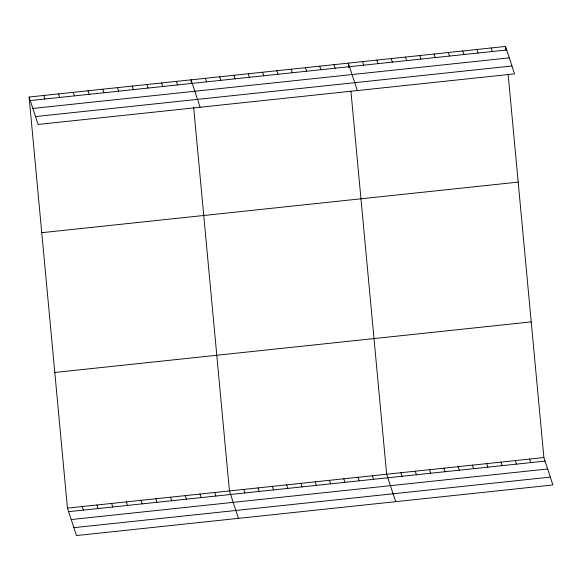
<?xml version="1.0" encoding="UTF-8"?>
<svg xmlns="http://www.w3.org/2000/svg" width="582" height="582" viewBox="0 0 582 582"><rect width="100%" height="100%" fill="white"/><g stroke="black" fill="none" stroke-linecap="round" stroke-linejoin="round"><path stroke-width="0.87" d="M29.1 97.027L505.532 46.444L514.546 73.87L38.114 124.446L29.1 97.027L67.454 508.13L76.468 535.556L552.9 484.973L543.886 457.554L508.144 74.481M30.264 100.57L506.696 49.987M32.854 108.448L509.286 57.865M35.524 116.567L511.956 65.992M41.758 232.691L518.184 182.108M54.795 372.465L531.228 321.882M67.454 508.13L543.886 457.554M68.618 511.673L545.05 461.089M71.208 519.551L547.64 468.976M73.878 527.67L550.31 477.094M491.237 47.964L492.401 51.507M476.942 49.477L478.106 53.02M462.654 50.998L463.818 54.541M448.358 52.518L449.522 56.054M434.063 54.031L435.227 57.574M419.775 55.552L420.939 59.095M405.479 57.065L406.643 60.608M529.591 459.067L530.755 462.61M391.184 58.586L392.348 62.129M515.296 460.588L516.46 464.13M376.896 60.099L378.06 63.642M501.007 462.101L502.171 465.644M362.601 61.619L363.765 65.162M486.712 463.621L487.876 467.164M357.326 90.559L348.305 63.14L348.727 67.657M472.417 465.134L473.581 468.677M334.017 64.653L335.181 68.196M458.129 466.655L459.293 470.198M319.722 66.173L320.886 69.716M443.833 468.175L444.997 471.711M305.426 67.687L306.598 71.23M429.538 469.689L430.702 473.231M291.138 69.207L292.302 72.75M415.25 471.209L416.414 474.752M276.843 70.728L278.007 74.263M400.954 472.722L402.118 476.265M262.547 72.241L263.719 75.784M395.68 501.662L386.659 474.243L350.924 91.178M248.259 73.761L249.423 77.304M372.371 475.756L373.535 479.299M233.964 75.274L235.128 78.817M358.076 477.276L359.24 480.819M219.669 76.795L220.84 80.338M343.78 478.797L344.944 482.34M205.381 78.308L206.545 81.851M329.492 480.31L330.656 483.853M200.106 107.255L191.085 79.829L191.427 83.444M315.197 481.831L316.361 485.373M176.361 81.393L177.525 84.936M300.901 483.344L302.065 486.887M161.636 82.957L162.8 86.5M286.613 484.864L287.777 488.407M146.911 84.521L148.075 88.064M272.318 486.385L273.482 489.92M132.179 86.085L133.343 89.628M258.022 487.898L259.194 491.441M117.455 87.642L118.619 91.185M243.734 489.418L244.898 492.961M102.73 89.206L103.894 92.749M238.453 518.358L229.439 490.932L193.617 106.964M88.006 90.77L89.17 94.313M214.714 492.496L215.878 496.039M73.281 92.334L74.445 95.877M199.99 494.06L201.154 497.603M58.549 93.898L59.713 97.441M185.265 495.624L186.429 499.167M43.825 95.463L44.989 99.005M170.533 497.188L171.697 500.731M155.809 498.752L156.973 502.295M141.084 500.316L142.248 503.859M126.359 501.88L127.523 505.416M111.635 503.437L112.799 506.98M96.903 505.001L98.067 508.544M82.178 506.566L83.342 510.108M505.532 46.444L505.867 50.067"/></g></svg>
